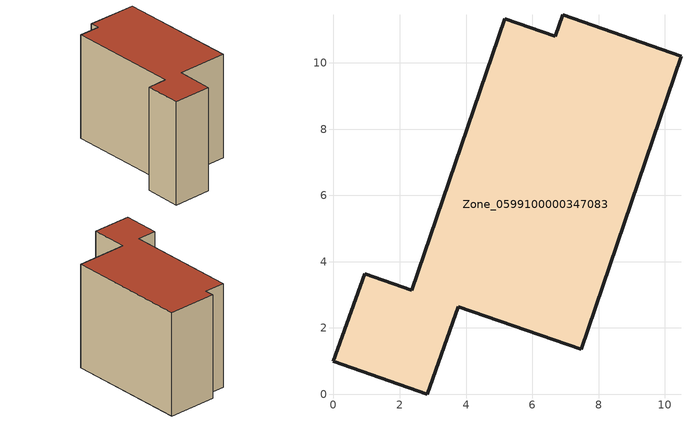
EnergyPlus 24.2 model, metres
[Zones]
Zone_0599100000347083
 floor ground (C_G): 6.92,11.45 10.49,10.2 7.47,1.36 3.77,2.64 2.83,0 0,0.99 0.94,3.63 2.36,3.14 5.16,11.33 6.69,10.8 z0
 wall outside (C_F): 2.36,3.14 0.94,3.63 0,0.99 2.83,0 3.77,2.64 7.47,1.36 10.49,10.2 6.92,11.45 6.69,10.8 5.16,11.33 2.36,3.14 z0:8.17
 roof outside (C_R): 7.47,1.36 10.49,10.2 6.92,11.45 6.69,10.8 5.16,11.33 2.36,3.14 0.94,3.63 0,0.99 2.83,0 3.77,2.64 z8.17
[BUILDING]
Pand.0599100000347083: North Axis=0; Terrain=City; Loads Convergence Tolerance Value=0.04; Temperature Convergence Tolerance Value=0.4; Solar Distribution=FullExterior; Maximum Number of Warmup Days=25; Minimum Number of Warmup Days=1
[Site:Location]
Rotterdam.The.Hague.AP_ZH_NLD Design_Conditions: Latitude=51.96; Longitude=4.45; Time Zone=1; Elevation=-4.5
[SITE:GROUNDTEMPERATURE:BUILDINGSURFACE]
18, 18, 18, 18, 18, 18, 18, 18, 18, 18, 18, 18
[MATERIAL] Thermal Absorptance=0.9; Solar Absorptance=0.7; Visible Absorptance=0.7
Name | Roughness | Thickness | Conductivity | Density | Specific Heat
G.TI.1992-2005 | MediumSmooth | 0.15 | 0.06 | 540 | 1210
F.TI.1992-2005 | Rough | 0.3 | 0.12 | 1920 | 840
R.TI.1992-2005 | MediumRough | 0.2 | 0.08 | 1500 | 1000
[CONSTRUCTION]
C_G: G.TI.1992-2005
C_F: F.TI.1992-2005
C_R: R.TI.1992-2005
[ZONE]
Zone_0599100000347083: Type=1; Multiplier=1; Ceiling Height=Autocalculate; Volume=Autocalculate; Floor Area=autocalculate; Part of Total Floor Area=Yes
[ZONEINFILTRATION:DESIGNFLOWRATE]
Infil_Zone_0599100000347083: Zone or ZoneList or Space or SpaceList=Zone_0599100000347083; Schedule=AlwaysOn; Design Flow Rate Calculation Method=Flow/Area; Flow Rate per Floor Area=0.0015; Constant Term Coefficient=1; Temperature Term Coefficient=0; Velocity Term Coefficient=0; Velocity Squared Term Coefficient=0
[HVACTEMPLATE:ZONE:IDEALLOADSAIRSYSTEM]
Zone_0599100000347083: Maximum Heating Supply Air Temperature=50; Minimum Cooling Supply Air Temperature=13; Maximum Heating Supply Air Humidity Ratio=0.0156; Minimum Cooling Supply Air Humidity Ratio=0.0077; Heating Limit=NoLimit; Cooling Limit=NoLimit; Dehumidification Control Type=ConstantSensibleHeatRatio; Cooling Sensible Heat Ratio=0.7; Dehumidification Setpoint=60; Humidification Control Type=None; Humidification Setpoint=30; Outdoor Air Method=None; Outdoor Air Flow Rate per Person=0.00944; Outdoor Air Flow Rate per Zone Floor Area=0; Outdoor Air Flow Rate per Zone=0; Demand Controlled Ventilation Type=None; Outdoor Air Economizer Type=NoEconomizer; Heat Recovery Type=None; Sensible Heat Recovery Effectiveness=0.7; Latent Heat Recovery Effectiveness=0.65
[ZONECONTROL:THERMOSTAT]
ThermostatControl_Zone_0599100000347083: Zone or ZoneList=Zone_0599100000347083; Control Type Schedule=DualSetpointControlType; Control 1=Thermostat_Zone_0599100000347083; Temperature Difference Between Cutout And Setpoint=0
[THERMOSTATSETPOINT:DUALSETPOINT]
Thermostat_Zone_0599100000347083: Heating Setpoint Temperature Schedule=HeatingSetpoint_Zone_0599100000347083; Cooling Setpoint Temperature Schedule=CoolingSetpoint_Zone_0599100000347083
[SCHEDULE:COMPACT]
HeatingSetpoint_Zone_0599100000347083: Through: 12/31, For: AllDays, Until: 24:00, 21
CoolingSetpoint_Zone_0599100000347083: Through: 12/31, For: AllDays, Until: 24:00, 24
DualSetpointControlType: Through: 12/31, For: AllDays, Until: 24:00, 4
AlwaysOn: Through: 12/31, For: AllDays, Until: 24:00, 1
